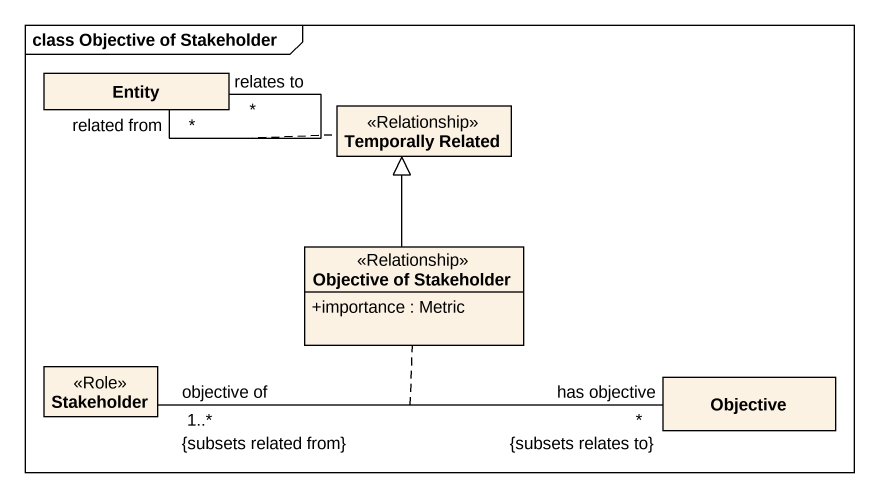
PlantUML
@startuml
mainframe class Objective of Stakeholder
hide circle
hide empty members
skinparam classAttributeIconSize 0
class "Entity" as Entity_
class "Temporally Related" as Temporally_Related <<Relationship>>
class "Objective of Stakeholder" as Objective_of_Stakeholder <<Relationship>> {
  +importance : Metric
}
class Stakeholder <<Role>>
class Objective
Entity_ "related from\n*" -- "relates to\n*" Entity_
(Entity_, Entity_) .. Temporally_Related
Objective_of_Stakeholder -up-|> Temporally_Related
Stakeholder "objective of\n1..*\n{subsets related from}" -right- "has objective\n*\n{subsets relates to}" Objective
(Stakeholder, Objective) .. Objective_of_Stakeholder
@enduml
